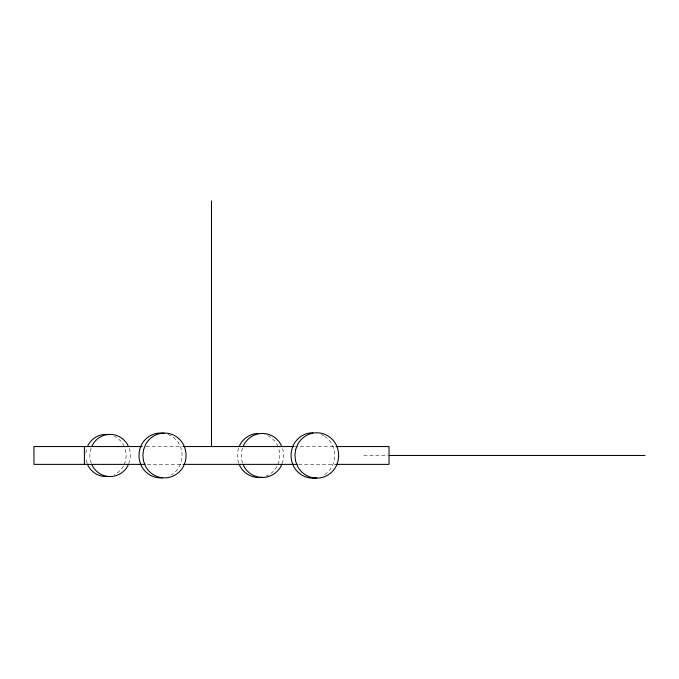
<?xml version="1.0" encoding="UTF-8"?>
<svg xmlns="http://www.w3.org/2000/svg" width="679" height="679" viewBox="0 0 679 679"><rect width="100%" height="100%" fill="white"/><g stroke="black" fill="none" stroke-linecap="round" stroke-linejoin="round"><path stroke-width="0.51" stroke-dasharray="3.4 2.55" d="M85.792 453.114L86.878 448.276M91.139 448.276C89.272 453.088 89.382 458.792 91.487 463.511M124.121 464.377C126.489 459.428 126.82 453.402 124.809 448.276M128.73 463.511C130.835 458.792 130.945 453.088 129.078 448.276M238.685 448.157C236.869 453.037 236.929 458.775 239.008 463.579M242.53 448.157C240.595 453.317 240.833 459.377 243.175 464.377M277.838 464.377C280.181 459.377 280.419 453.317 278.483 448.157M282.006 463.579C284.077 458.775 284.145 453.037 282.328 448.157M146.061 446.553L182.354 446.553M294.33 446.553L335.443 446.553M363.808 455.465L388.184 455.465M147.343 464.377L182.337 464.377M298.539 464.377L336.784 464.377M277.838 446.553L276.998 444.456A22.017 21.27 -90 0 0 264.971 434.467M124.121 446.553L123.468 444.932A21.074 20.353 90 0 0 114.454 436.368M87.226 463.511L85.792 457.816M167.959 434.39A22.424 21.66 -90 0 1 179.315 444.253C183.016 451.196 183.016 459.734 179.315 466.677A22.424 21.66 90 0 1 171.388 474.884M321.26 434.501A22.696 21.923 90 0 1 323.832 435.808M324.647 436.325A22.696 21.923 90 0 1 331.861 444.117C335.604 451.145 335.604 459.785 331.861 466.812A22.696 21.923 90 0 1 323.832 475.113M276.998 466.473A22.017 21.27 -90 0 1 265.854 476.157M123.468 465.998A21.074 20.353 90 0 1 114.454 474.562"/><path stroke-width="1.02" d="M87.566 446.553L88.219 444.932A21.074 20.353 90 0 1 109.387 434.713M91.835 446.553L92.48 444.932A21.074 20.353 -90 0 1 127.737 444.932L128.382 446.553M128.382 464.377L127.737 465.998A21.074 20.353 90 0 1 92.48 465.998L91.835 464.377M239.322 446.553L240.162 444.456A22.017 21.27 -90 0 1 258.58 433.448M243.175 446.553L244.007 444.456A22.017 21.27 -90 0 1 280.843 444.456L281.683 446.553M281.683 464.377L280.843 466.473A22.017 21.27 90 0 1 244.007 466.473L243.175 464.377M142.047 446.553L33.95 446.553L33.95 464.377L144.831 464.377M183.406 446.553L293.413 446.553M336.012 446.553L389.033 446.553L389.033 464.377L336.012 464.377M389.245 455.465L645.05 455.465M183.143 464.377L296.867 464.377M239.322 464.377L240.162 466.473A22.017 21.27 -90 0 0 262.281 477.15M87.566 464.377L88.219 465.998A21.074 20.353 90 0 0 107.613 476.454M211.492 200.84L211.492 446.553M84.4 446.553L84.4 464.377M164.326 433.38A22.424 21.66 -90 0 0 141.801 444.253C138.1 451.196 138.1 459.734 141.801 466.677A22.424 21.66 90 0 0 162.442 477.804M316.686 477.812A22.696 21.923 90 0 1 293.897 466.812C290.145 459.785 290.145 451.145 293.897 444.117A22.696 21.923 90 0 1 312.875 432.769M143.583 449.659L142.853 455.465L143.583 461.27L145.747 466.677A22.424 21.66 -90 0 0 183.262 466.677C186.971 459.734 186.971 451.196 183.262 444.253A22.424 21.66 90 0 0 145.747 444.253L143.583 449.659M295.654 449.591L294.907 455.465L295.654 461.338L297.843 466.812A22.696 21.923 -90 0 0 335.808 466.812C339.559 459.785 339.559 451.145 335.808 444.117A22.696 21.923 -90 0 0 297.843 444.117L295.654 449.591"/></g></svg>
